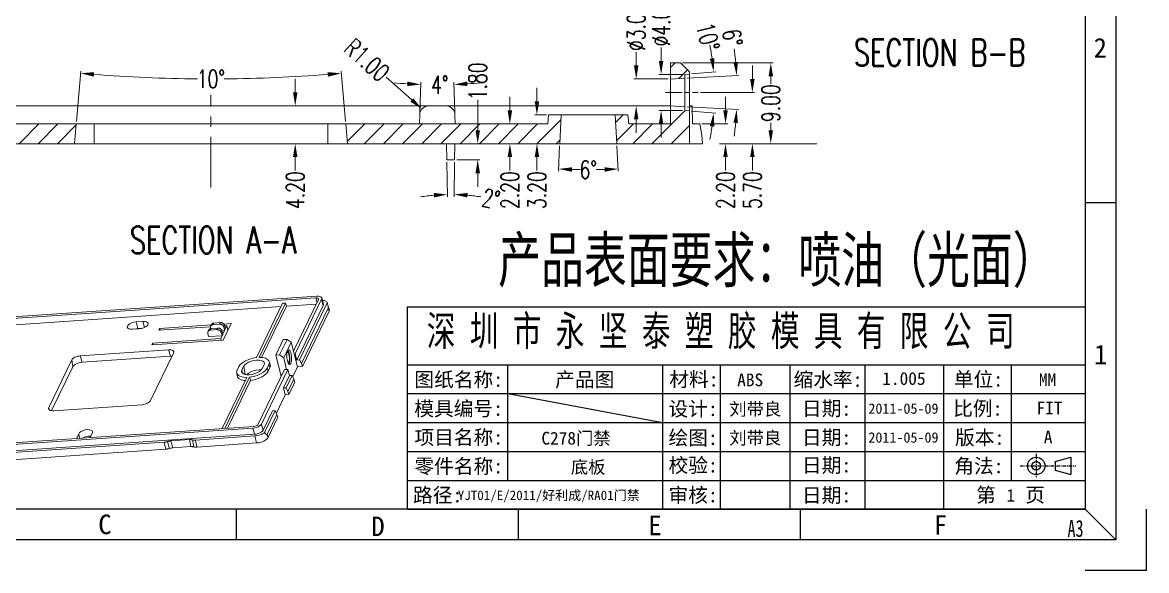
# Model space of a CAD drawing. Header units: millimetres. Extents: x 52832 to 53470, y -6025 to -5739.
# Drawn here: x 52909.4 to 53034.5, y -6025.5 to -5964.5 of the extents above; entities that cross this region are included whole.
import ezdxf
from ezdxf.enums import TextEntityAlignment as Align

# ---------------------------------------------------------------- set-up
doc = ezdxf.new("R2010")
doc.units = ezdxf.units.MM
doc.linetypes.add('CENTER', pattern=[0.6, 0.375, -0.075, 0.075, -0.075])
doc.layers.get('0').update_dxf_attribs({"linetype": 'CONTINUOUS'})
doc.layers.get('Defpoints').update_dxf_attribs({"linetype": 'CONTINUOUS'})
for name, color, linetype, lineweight in [('dim', 82, 'CONTINUOUS', 9), ('hatch', 4, 'CONTINUOUS', 9), ('moldbase', 7, 'CONTINUOUS', 20), ('part', 7, 'CONTINUOUS', 20)]:
    doc.layers.add(name, color=color, linetype=linetype, lineweight=lineweight)
doc.layers.add('dtext', color=4, linetype='CONTINUOUS')
doc.styles.get("Standard").update_dxf_attribs({"font": 'romans.shx', "width": 0.7})
doc.styles.add('仿宋', font='SIMFANG.TTF', dxfattribs={"width": 0.7})
doc.styles.add('宋体', font='SimSun.ttf', dxfattribs={"width": 0.7})
doc.dimstyles.new('03', dxfattribs={"dimscale": 0.5, "dimtxt": 4, "dimasz": 3, "dimexe": 0.5, "dimexo": 0.5, "dimgap": 0.09, "dimtad": 0, "dimzin": 0, "dimdsep": 46, "dimtxsty": 'Standard', "dimcen": 0, "dimclrd": 256, "dimclre": 256, "dimclrt": 6, "dimazin": 2, "dimtp": 0.01, "dimtm": 0.01, "dimtfac": 1, "dimtofl": 0, "dimtmove": 0, "dimatfit": 0, "dimfxl": 0, "dimtolj": 1, "dimtzin": 0, "dimlwd": -1, "dimlwe": -1, "dimarcsym": 0})

# ---------------------------------------------------------------- blocks, each defined once
blk = doc.blocks.new('*D864')
at = {"layer": 'Defpoints', "color": 0}
for p in [(52981.98, -5954.05), (52982.88, -5955.84)]:
    blk.add_point(p, dxfattribs=at)
at = {"layer": 'dim'}
blk.add_line((52983.55, -5957.18), (52984.22, -5958.52), dxfattribs=at)
blk.add_solid([(52983.78, -5957.07), (52983.33, -5957.29), (52982.88, -5955.84)], dxfattribs=at)
at = {"layer": 'dim', "color": 6, "insert": (52985.5, -5961.06), "char_height": 2, "attachment_point": 5, "rotation": 296.6048}
blk.add_mtext('\\A1;R2.00', dxfattribs=at)
blk = doc.blocks.new('*D869')
at = {"layer": 'Defpoints', "color": 0}
for p in [(52984.78, -5975.74), (52987.66, -5977.94), (52987.66, -5977.94)]:
    blk.add_point(p, dxfattribs=at)
at = {"layer": 'dim'}
for p, q in [((52987.66, -5974.24), (52987.66, -5972.74)), ((52985.03, -5975.74), (52987.91, -5975.74)), ((52987.66, -5979.44), (52987.66, -5980.94))]:
    blk.add_line(p, q, dxfattribs=at)
for points in [[(52987.41, -5974.24), (52987.91, -5974.24), (52987.66, -5975.74)], [(52987.41, -5979.44), (52987.91, -5979.44), (52987.66, -5977.94)]]:
    blk.add_solid(points, dxfattribs=at)
at = {"layer": 'dim', "color": 6, "insert": (52987.66, -5983.12), "char_height": 2, "attachment_point": 5, "rotation": 90}
blk.add_mtext('\\A1;2.20', dxfattribs=at)
blk = doc.blocks.new('*D870')
at = {"layer": 'Defpoints', "color": 0}
for p in [(52984.63, -5972.24), (52990.65, -5977.94), (52990.65, -5977.94)]:
    blk.add_point(p, dxfattribs=at)
at = {"layer": 'dim'}
for p, q in [((52990.65, -5970.74), (52990.65, -5969.24)), ((52984.88, -5972.24), (52990.9, -5972.24)), ((52990.65, -5979.44), (52990.65, -5980.94))]:
    blk.add_line(p, q, dxfattribs=at)
for points in [[(52990.4, -5970.74), (52990.9, -5970.74), (52990.65, -5972.24)], [(52990.4, -5979.44), (52990.9, -5979.44), (52990.65, -5977.94)]]:
    blk.add_solid(points, dxfattribs=at)
at = {"layer": 'dim', "color": 6, "insert": (52990.65, -5983.12), "char_height": 2, "attachment_point": 5, "rotation": 90}
blk.add_mtext('\\A1;5.70', dxfattribs=at)
blk = doc.blocks.new('*D871')
at = {"layer": 'Defpoints', "color": 0}
for p in [(52982.63, -5968.94), (52992.7, -5977.94), (52992.7, -5977.94)]:
    blk.add_point(p, dxfattribs=at)
at = {"layer": 'dim'}
for p, q in [((52982.88, -5968.94), (52992.95, -5968.94)), ((52992.7, -5970.44), (52992.7, -5971.27)), ((52992.7, -5976.44), (52992.7, -5975.62))]:
    blk.add_line(p, q, dxfattribs=at)
for points in [[(52992.45, -5970.44), (52992.95, -5970.44), (52992.7, -5968.94)], [(52992.45, -5976.44), (52992.95, -5976.44), (52992.7, -5977.94)]]:
    blk.add_solid(points, dxfattribs=at)
at = {"layer": 'dim', "color": 6, "insert": (52992.7, -5973.44), "char_height": 2, "attachment_point": 5, "rotation": 90}
blk.add_mtext('\\A1;9.00', dxfattribs=at)
blk = doc.blocks.new('*D872')
at = {"layer": 'Defpoints', "color": 0}
for p in [(52977.72, -5970.74), (52981.53, -5970.74), (52981.53, -5973.74)]:
    blk.add_point(p, dxfattribs=at)
at = {"layer": 'dim'}
for p, q in [((52977.72, -5969.24), (52977.72, -5967.74)), ((52981.28, -5970.74), (52977.47, -5970.74)), ((52981.28, -5973.74), (52977.47, -5973.74)), ((52977.72, -5975.24), (52977.72, -5976.74))]:
    blk.add_line(p, q, dxfattribs=at)
for points in [[(52977.47, -5969.24), (52977.97, -5969.24), (52977.72, -5970.74)], [(52977.47, -5975.24), (52977.97, -5975.24), (52977.72, -5973.74)]]:
    blk.add_solid(points, dxfattribs=at)
at = {"layer": 'dim', "color": 6, "insert": (52977.72, -5964.93), "char_height": 2, "attachment_point": 5, "rotation": 90}
blk.add_mtext('\\A1;%%c3.00', dxfattribs=at)
blk = doc.blocks.new('*D873')
at = {"layer": 'Defpoints', "color": 0}
for p in [(52980.49, -5970.24), (52983.13, -5970.24), (52983.13, -5974.24)]:
    blk.add_point(p, dxfattribs=at)
at = {"layer": 'dim'}
for p, q in [((52980.49, -5968.74), (52980.49, -5967.24)), ((52982.88, -5970.24), (52980.24, -5970.24)), ((52982.88, -5974.24), (52980.24, -5974.24)), ((52980.49, -5975.74), (52980.49, -5977.24))]:
    blk.add_line(p, q, dxfattribs=at)
for points in [[(52980.24, -5968.74), (52980.74, -5968.74), (52980.49, -5970.24)], [(52980.24, -5975.74), (52980.74, -5975.74), (52980.49, -5974.24)]]:
    blk.add_solid(points, dxfattribs=at)
at = {"layer": 'dim', "color": 6, "insert": (52980.49, -5964.43), "char_height": 2, "attachment_point": 5, "rotation": 90}
blk.add_mtext('\\A1;%%c4.00', dxfattribs=at)
blk = doc.blocks.new('*D874')
at = {"layer": 'Defpoints', "color": 0}
for p in [(52983.63, -5970.2), (52983.13, -5970.24), (52986.43, -5973), (52983.13, -5974.24), (52983.63, -5974.29)]:
    blk.add_point(p, dxfattribs=at)
at = {"layer": 'dim'}
for p, q in [((52983.88, -5970.18), (52986.59, -5969.94)), ((52983.88, -5974.31), (52986.59, -5974.55))]:
    blk.add_line(p, q, dxfattribs=at)
for start, end in [(8.2847, 11.5695), (348.4305, 351.7153)]:
    blk.add_arc((52960.27, -5972.24), 26.17, start, end, dxfattribs=at)
for points in [[(52986.42, -5968.44), (52985.92, -5968.5), (52986.34, -5969.96)], [(52985.92, -5975.99), (52986.42, -5976.04), (52986.34, -5974.52)]]:
    blk.add_solid(points, dxfattribs=at)
at = {"layer": 'dim', "color": 6, "insert": (52985.7, -5966.05), "char_height": 2, "attachment_point": 5, "rotation": 283.6946}
blk.add_mtext('\\A1;10°', dxfattribs=at)
blk = doc.blocks.new('*D875')
at = {"layer": 'Defpoints', "color": 0}
for p in [(52981.53, -5970.74), (52983.13, -5970.66), (52981.53, -5973.74), (52983.13, -5973.83), (52988.94, -5972.87)]:
    blk.add_point(p, dxfattribs=at)
at = {"layer": 'dim'}
for p, q in [((52983.38, -5970.65), (52989.15, -5970.34)), ((52983.38, -5973.84), (52989.15, -5974.14))]:
    blk.add_line(p, q, dxfattribs=at)
for start, end in [(5.3851, 7.7702), (352.2298, 354.6149)]:
    blk.add_arc((52952.91, -5972.24), 36.04, start, end, dxfattribs=at)
for points in [[(52989.04, -5968.84), (52988.54, -5968.88), (52988.9, -5970.36)], [(52988.54, -5975.61), (52989.04, -5975.64), (52988.9, -5974.13)]]:
    blk.add_solid(points, dxfattribs=at)
at = {"layer": 'dim', "color": 6, "insert": (52988.43, -5966.15), "char_height": 2, "attachment_point": 5, "rotation": 279.7279}
blk.add_mtext('\\A1;6°', dxfattribs=at)
blk = doc.blocks.new('*D876')
at = {"layer": 'Defpoints', "color": 0}
for p in [(52969.38, -5974.74), (52975.38, -5974.74), (52969.22, -5977.94), (52975.55, -5977.94), (52971.28, -5980.84)]:
    blk.add_point(p, dxfattribs=at)
at = {"layer": 'dim'}
for p, q in [((52969.2, -5978.19), (52969.06, -5981.01)), ((52975.57, -5978.19), (52975.71, -5981.01))]:
    blk.add_line(p, q, dxfattribs=at)
for start, end in [(268.3568, 269.2055), (270.7945, 271.6432)]:
    blk.add_arc((52972.38, -5917.5), 63.34, start, end, dxfattribs=at)
for points in [[(52970.56, -5981.07), (52970.58, -5980.57), (52969.07, -5980.76)], [(52974.19, -5980.57), (52974.21, -5981.07), (52975.7, -5980.76)]]:
    blk.add_solid(points, dxfattribs=at)
at = {"layer": 'dim', "color": 6, "insert": (52972.38, -5980.84), "char_height": 2, "attachment_point": 5}
blk.add_mtext('\\A1;6°', dxfattribs=at)
blk = doc.blocks.new('*D877')
at = {"layer": 'Defpoints', "color": 0}
for p in [(52963.66, -5975.74), (52963.66, -5977.94), (52963.66, -5977.94)]:
    blk.add_point(p, dxfattribs=at)
at = {"layer": 'dim'}
for p, q in [((52963.66, -5974.24), (52963.66, -5972.74)), ((52963.66, -5979.44), (52963.66, -5980.94))]:
    blk.add_line(p, q, dxfattribs=at)
for points in [[(52963.41, -5974.24), (52963.91, -5974.24), (52963.66, -5975.74)], [(52963.41, -5979.44), (52963.91, -5979.44), (52963.66, -5977.94)]]:
    blk.add_solid(points, dxfattribs=at)
at = {"layer": 'dim', "color": 6, "insert": (52963.66, -5983.12), "char_height": 2, "attachment_point": 5, "rotation": 90}
blk.add_mtext('\\A1;2.20', dxfattribs=at)
blk = doc.blocks.new('*D878')
at = {"layer": 'Defpoints', "color": 0}
for p in [(52967.97, -5974.74), (52966.67, -5977.94), (52966.67, -5977.94)]:
    blk.add_point(p, dxfattribs=at)
at = {"layer": 'dim'}
for p, q in [((52966.67, -5973.24), (52966.67, -5971.74)), ((52967.72, -5974.74), (52966.42, -5974.74)), ((52966.67, -5979.44), (52966.67, -5980.94))]:
    blk.add_line(p, q, dxfattribs=at)
for points in [[(52966.42, -5973.24), (52966.92, -5973.24), (52966.67, -5974.74)], [(52966.42, -5979.44), (52966.92, -5979.44), (52966.67, -5977.94)]]:
    blk.add_solid(points, dxfattribs=at)
at = {"layer": 'dim', "color": 6, "insert": (52966.67, -5983.12), "char_height": 2, "attachment_point": 5, "rotation": 90}
blk.add_mtext('\\A1;3.20', dxfattribs=at)
blk = doc.blocks.new('*D879')
at = {"layer": 'Defpoints', "color": 0}
for p in [(52940.25, -5973.74), (52939.77, -5977.94), (52939.77, -5977.94)]:
    blk.add_point(p, dxfattribs=at)
at = {"layer": 'dim'}
for p, q in [((52939.77, -5972.24), (52939.77, -5970.74)), ((52940, -5973.74), (52939.52, -5973.74)), ((52939.77, -5979.44), (52939.77, -5980.94))]:
    blk.add_line(p, q, dxfattribs=at)
for points in [[(52939.52, -5972.24), (52940.02, -5972.24), (52939.77, -5973.74)], [(52939.52, -5979.44), (52940.02, -5979.44), (52939.77, -5977.94)]]:
    blk.add_solid(points, dxfattribs=at)
at = {"layer": 'dim', "color": 6, "insert": (52939.77, -5983.12), "char_height": 2, "attachment_point": 5, "rotation": 90}
blk.add_mtext('\\A1;4.20', dxfattribs=at)
blk = doc.blocks.new('*D880')
at = {"layer": 'Defpoints', "color": 0}
for p in [(52959.9, -5977.94), (52960.08, -5977.94), (52957.51, -5979.74)]:
    blk.add_point(p, dxfattribs=at)
at = {"layer": 'dim'}
for p, q in [((52960.08, -5976.44), (52960.08, -5973.08)), ((52960.15, -5977.94), (52960.33, -5977.94)), ((52957.76, -5979.74), (52960.33, -5979.74)), ((52960.08, -5981.24), (52960.08, -5982.74))]:
    blk.add_line(p, q, dxfattribs=at)
for points in [[(52959.83, -5976.44), (52960.33, -5976.44), (52960.08, -5977.94)], [(52959.83, -5981.24), (52960.33, -5981.24), (52960.08, -5979.74)]]:
    blk.add_solid(points, dxfattribs=at)
at = {"layer": 'dim', "color": 6, "insert": (52960.08, -5971), "char_height": 2, "attachment_point": 5, "rotation": 90}
blk.add_mtext('\\A1;1.80', dxfattribs=at)
blk = doc.blocks.new('*D881')
at = {"layer": 'Defpoints', "color": 0}
for p in [(52956.61, -5977.94), (52957.55, -5977.94), (52956.64, -5979.74), (52957.51, -5979.74), (52956.95, -5983.6)]:
    blk.add_point(p, dxfattribs=at)
at = {"layer": 'dim'}
for p, q in [((52956.64, -5979.99), (52956.71, -5983.85)), ((52957.51, -5979.99), (52957.44, -5983.85))]:
    blk.add_line(p, q, dxfattribs=at)
for start, end in [(95.038, 99.0759), (80.9241, 84.962)]:
    blk.add_arc((52957.08, -6004.89), 21.29, start, end, dxfattribs=at)
for points in [[(52955.19, -5983.43), (52955.22, -5983.93), (52956.7, -5983.6)], [(52958.93, -5983.93), (52958.96, -5983.43), (52957.45, -5983.6)]]:
    blk.add_solid(points, dxfattribs=at)
at = {"layer": 'dim', "color": 6, "insert": (52961.56, -5984.08), "char_height": 2, "attachment_point": 5, "rotation": 347.8498}
blk.add_mtext('\\A1;2°', dxfattribs=at)
blk = doc.blocks.new('*D882')
at = {"layer": 'Defpoints', "color": 0}
for p in [(52953.87, -5974.08), (52954.62, -5974.74)]:
    blk.add_point(p, dxfattribs=at)
at = {"layer": 'dim'}
blk.add_line((52952.75, -5973.08), (52949.88, -5970.53), dxfattribs=at)
blk.add_solid([(52952.92, -5972.9), (52952.58, -5973.27), (52953.87, -5974.08)], dxfattribs=at)
at = {"layer": 'dim', "color": 6, "insert": (52947.75, -5968.64), "char_height": 2, "attachment_point": 5, "rotation": 318.3864}
blk.add_mtext('\\A1;R1.00', dxfattribs=at)
blk = doc.blocks.new('*D883')
at = {"layer": 'Defpoints', "color": 0}
for p in [(52954.97, -5971.39), (52953.62, -5974.71), (52957.55, -5974.71), (52953.58, -5975.74), (52957.58, -5975.74)]:
    blk.add_point(p, dxfattribs=at)
at = {"layer": 'dim'}
for p, q in [((52953.63, -5974.46), (52953.75, -5971.11)), ((52957.54, -5974.46), (52957.42, -5971.11))]:
    blk.add_line(p, q, dxfattribs=at)
for start, end in [(264.7517, 266.3758), (273.6242, 275.2483)]:
    blk.add_arc((52955.58, -5918.47), 52.92, start, end, dxfattribs=at)
for points in [[(52952.25, -5971.03), (52952.23, -5971.53), (52953.74, -5971.36)], [(52958.94, -5971.53), (52958.92, -5971.03), (52957.43, -5971.36)]]:
    blk.add_solid(points, dxfattribs=at)
at = {"layer": 'dim', "color": 6, "insert": (52955.86, -5971.39), "char_height": 2, "attachment_point": 5, "rotation": 0.2961}
blk.add_mtext('\\A1;4°', dxfattribs=at)
blk = doc.blocks.new('*D884')
at = {"layer": 'Defpoints', "color": 0}
for p in [(52925.54, -5970.67), (52915.38, -5975.74), (52945.38, -5975.74), (52915.19, -5977.94), (52945.58, -5977.94)]:
    blk.add_point(p, dxfattribs=at)
at = {"layer": 'dim'}
for p, q in [((52915.41, -5975.49), (52915.9, -5969.86)), ((52945.36, -5975.49), (52944.87, -5969.86))]:
    blk.add_line(p, q, dxfattribs=at)
for start, end in [(265.5163, 269.4911), (270.5089, 274.4837)]:
    blk.add_arc((52930.38, -5804.29), 166.45, start, end, dxfattribs=at)
for points in [[(52917.35, -5970.48), (52917.39, -5969.98), (52915.88, -5970.11)], [(52943.38, -5969.98), (52943.42, -5970.48), (52944.89, -5970.11)]]:
    blk.add_solid(points, dxfattribs=at)
at = {"layer": 'dim', "color": 6, "insert": (52930.38, -5970.74), "char_height": 2, "attachment_point": 5, "rotation": 0}
blk.add_mtext('\\A1;10°', dxfattribs=at)
blk = doc.blocks.new('sa3l')
for p, q in [((340.59, 69.98), (334.76, 69.98)), ((173.21, 5.83), (173.21, 11.66)), ((226.86, 11.66), (226.86, 5.83)), ((280.52, 11.66), (280.52, 5.83))]:
    blk.add_line(p, q)
at = {"color": 8}
for q in [(346.42, 11.66), (334.76, 0)]:
    blk.add_line((346.42, 0), q, dxfattribs=at)
for points in [[(5.83, 5.83), (5.83, 484.06), (340.59, 484.06), (340.59, 5.83)], [(11.66, 11.66), (11.66, 478.22), (334.76, 478.22), (334.76, 11.66)]]:
    blk.add_lwpolyline(points, close=True)
at = {"layer": 'moldbase'}
blk.add_line((334.76, 11.66), (340.59, 5.83), dxfattribs=at)
at = {"style": '宋体'}
for s, p in [('2', (337.62, 99.49)), ('1', (337.7, 41.12)), ('C', (148.18, 8.78)), ('D', (200.16, 8.41)), ('E', (252.88, 8.59)), ('F', (307.22, 8.67))]:
    blk.add_text(s, height=3.73, dxfattribs=at).set_placement(p, align=Align.MIDDLE)
at = {"layer": 'dtext', "style": '仿宋', "width": 0.7}
blk.add_text('A3', height=3.209, dxfattribs=at).set_placement((331.38, 6.41))

msp = doc.modelspace()

# ---------------------------------------------------------------- linework, layer by layer
at = {"color": 7}
for p, q in [((52952.256, -6018.637), (52952.256, -5996.122)), ((52952.256, -5996.122), (53027.699, -5996.122)), ((53027.699, -5996.122), (53027.699, -6018.637)), ((52952.256, -6002.555), (53027.699, -6002.555)), ((52963.448, -6015.421), (52963.448, -6002.555)), ((52980.663, -6002.555), (52980.663, -6018.637)), ((52987.096, -6018.637), (52987.096, -6002.555)), ((52994.866, -6018.637), (52994.866, -6002.555)), ((53003.195, -6018.637), (53003.195, -6002.555)), ((53011.975, -6018.637), (53011.975, -6002.555)), ((53019.481, -6015.421), (53019.481, -6002.555)), ((52952.256, -6005.771), (53027.699, -6005.771)), ((52952.256, -6008.988), (53027.699, -6008.988)), ((52952.256, -6012.204), (53027.699, -6012.204)), ((52952.256, -6015.421), (53027.699, -6015.421)), ((52952.256, -6018.637), (53027.699, -6018.637))]:
    msp.add_line(p, q, dxfattribs=at)
at = {"layer": 'dtext', "color": 3}
msp.add_line((52963.448, -6005.771), (52980.663, -6008.988), dxfattribs=at)
at = {"layer": 'dtext', "color": 1, "linetype": 'CENTER'}
for p, q in [((53022.238, -6012.462), (53022.238, -6015.164)), ((53020.448, -6013.813), (53026.66, -6013.813))]:
    msp.add_line(p, q, dxfattribs=at)
at = {"layer": 'dtext'}
for p, q in [((53024.367, -6013.33), (53026.103, -6012.848)), ((53024.367, -6013.33), (53024.367, -6014.295)), ((53026.103, -6012.848), (53026.103, -6014.778)), ((53024.367, -6014.295), (53026.103, -6014.778))]:
    msp.add_line(p, q, dxfattribs=at)
for radius in [0.965, 0.482]:
    msp.add_circle((53022.238, -6013.813), radius, dxfattribs=at)
at = {"layer": 'part', "color": 7, "linetype": 'Continuous'}
for p, q in [((52981.534, -5968.944), (52982.634, -5968.944)), ((52981.534, -5975.744), (52981.534, -5968.944)), ((52982.634, -5968.944), (52983.634, -5969.944)), ((52983.134, -5970.244), (52983.634, -5970.2)), ((52983.634, -5977.944), (52983.634, -5969.944)), ((52983.134, -5970.66), (52981.534, -5970.744)), ((52983.134, -5974.244), (52983.134, -5970.244)), ((52981.534, -5973.744), (52876.819, -5973.744)), ((52983.134, -5973.828), (52981.534, -5973.744)), ((52983.634, -5973.744), (52983.949, -5973.744)), ((52983.949, -5973.744), (52983.984, -5975.744)), ((52953.62, -5974.709), (52953.584, -5975.744)), ((52957.548, -5974.709), (52957.584, -5975.744)), ((52967.884, -5975.744), (52967.972, -5974.744)), ((52967.972, -5974.744), (52976.797, -5974.744)), ((52969.217, -5977.944), (52969.384, -5974.744)), ((52975.552, -5977.944), (52975.384, -5974.744)), ((52976.884, -5975.744), (52976.797, -5974.744)), ((52983.134, -5974.244), (52983.634, -5974.287)), ((52893.384, -5975.744), (52967.884, -5975.744)), ((52915.192, -5977.944), (52915.384, -5975.744)), ((52917.384, -5977.944), (52917.384, -5975.744)), ((52943.384, -5975.744), (52943.384, -5977.944)), ((52945.577, -5977.944), (52945.384, -5975.744)), ((52981.534, -5975.744), (52976.884, -5975.744)), ((52984.784, -5975.744), (52983.984, -5975.744)), ((52985.035, -5976.995), (52984.784, -5975.744)), ((52985.084, -5977.944), (52985.035, -5976.995)), ((52875.684, -5977.944), (52985.084, -5977.944)), ((52956.637, -5979.744), (52956.605, -5977.944)), ((52957.546, -5977.944), (52957.514, -5979.744)), ((52956.637, -5979.744), (52957.514, -5979.744))]:
    msp.add_line(p, q, dxfattribs=at)
at = {"layer": 'part', "color": 5, "linetype": 'Continuous'}
for p, q in [((52982.071, -5968.944), (52981.534, -5969.48)), ((52983.42, -5969.729), (52982.454, -5970.696)), ((52981.54, -5973.744), (52981.534, -5973.75)), ((52976.271, -5974.744), (52975.428, -5975.586)), ((52983.172, -5974.247), (52979.475, -5977.944)), ((52911.224, -5975.744), (52909.024, -5977.944)), ((52913.359, -5975.744), (52911.159, -5977.944)), ((52915.374, -5975.863), (52913.293, -5977.944)), ((52947.517, -5975.744), (52945.556, -5977.705)), ((52949.652, -5975.744), (52947.452, -5977.944)), ((52951.787, -5975.744), (52949.587, -5977.944)), ((52953.922, -5975.744), (52951.722, -5977.944)), ((52956.057, -5975.744), (52953.857, -5977.944)), ((52958.192, -5975.744), (52955.992, -5977.944)), ((52960.326, -5975.744), (52958.126, -5977.944)), ((52962.461, -5975.744), (52960.261, -5977.944)), ((52964.596, -5975.744), (52962.396, -5977.944)), ((52966.731, -5975.744), (52964.531, -5977.944)), ((52969.358, -5975.252), (52966.666, -5977.944)), ((52977.406, -5975.744), (52975.535, -5977.615)), ((52979.541, -5975.744), (52977.341, -5977.944)), ((52983.634, -5975.92), (52981.61, -5977.944)), ((52969.24, -5977.505), (52968.801, -5977.944))]:
    msp.add_line(p, q, dxfattribs=at)
at = {"layer": 'part', "color": 1, "linetype": 'CENTER', "ltscale": 15}
msp.add_line((52930.384, -5982.81), (52930.384, -5972.519), dxfattribs=at)
at = {"layer": 'part', "color": 1, "linetype": 'CENTER', "ltscale": 5}
msp.add_line((52980.969, -5972.244), (52984.631, -5972.244), dxfattribs=at)
at = {"layer": 'part', "color": 1, "linetype": 'CENTER', "ltscale": 100}
msp.add_line((52866.98, -5977.944), (52997.841, -5977.944), dxfattribs=at)
at = {"layer": 'part'}
for p, q in [((52942.065, -5995.106), (52903.066, -5997.774)), ((52942.156, -5994.917), (52903.157, -5997.584)), ((52942.065, -5995.106), (52942.192, -5995.626)), ((52942.724, -5995.121), (52942.911, -5995.805)), ((52938.19, -5996.077), (52907.053, -5998.206)), ((52938.366, -5995.712), (52935.443, -6001.763)), ((52938.678, -5995.691), (52935.755, -6001.742)), ((52936.032, -6001.757), (52938.796, -5996.035)), ((52938.366, -5995.712), (52938.678, -5995.691)), ((52938.796, -5996.035), (52938.678, -5995.691)), ((52942.103, -5995.809), (52938.796, -5996.035)), ((52939.574, -6001.046), (52942.354, -5995.29)), ((52939.77, -6001.343), (52942.706, -5995.266)), ((52939.957, -6002.029), (52942.892, -5995.952)), ((52943.329, -5995.654), (52940.259, -6002.008)), ((52940.462, -6002.431), (52943.436, -5996.27)), ((52942.706, -5995.266), (52942.892, -5995.952)), ((52943.329, -5995.654), (52943.326, -5995.645)), ((52943.329, -5995.654), (52943.561, -5996.389)), ((52943.539, -5996.597), (52943.437, -5996.27)), ((52922.053, -5997.791), (52922.808, -5997.739)), ((52922.808, -5997.739), (52923.001, -5998.395)), ((52940.563, -6002.756), (52943.539, -5996.597)), ((52922.415, -5998.553), (52921.659, -5998.605)), ((52922.053, -5997.791), (52922.262, -5998.507)), ((52922.262, -5998.507), (52922.819, -5998.469)), ((52924.601, -5998.719), (52930.33, -5998.327)), ((52924.699, -5998.515), (52924.601, -5998.719)), ((52924.699, -5998.515), (52930.416, -5998.124)), ((52924.699, -5998.515), (52924.741, -5998.709)), ((52930.144, -5998.688), (52930.056, -5998.87)), ((52930.329, -5998.451), (52930.346, -5998.536)), ((52930.416, -5998.522), (52930.331, -5998.697)), ((52931.06, -5998.647), (52930.331, -5998.697)), ((52930.439, -5998.078), (52930.351, -5998.259)), ((52930.416, -5998.522), (52931.144, -5998.472)), ((52930.711, -5997.911), (52930.626, -5998.087)), ((52931.355, -5998.037), (52930.626, -5998.087)), ((52930.711, -5997.911), (52931.439, -5997.862)), ((52931.06, -5998.647), (52931.144, -5998.472)), ((52931.355, -5998.037), (52931.439, -5997.862)), ((52931.47, -5999.627), (52932.159, -5998.202)), ((52931.518, -5998.96), (52931.609, -5998.771)), ((52931.518, -5998.96), (52931.618, -5999.322)), ((52931.593, -5998.733), (52931.913, -5998.711)), ((52931.609, -5998.771), (52931.716, -5999.118)), ((52932.635, -5997.973), (52931.75, -5999.805)), ((52931.813, -5998.349), (52931.904, -5998.16)), ((52931.813, -5998.349), (52931.913, -5998.711)), ((52931.829, -5998.028), (52932.635, -5997.973)), ((52931.904, -5998.16), (52932.011, -5998.507)), ((52931.922, -5998.218), (52932.159, -5998.202)), ((52932.273, -5998.723), (52932.159, -5998.202)), ((52931.75, -5999.805), (52923.814, -6000.347)), ((52923.912, -6000.144), (52923.814, -6000.347)), ((52931.47, -5999.627), (52923.912, -6000.144)), ((52923.912, -6000.144), (52923.953, -6000.338)), ((52930.034, -5999.061), (52930.106, -5999.425)), ((52930.106, -5999.425), (52931.618, -5999.322)), ((52931.47, -5999.627), (52931.518, -5999.821)), ((52938.441, -5999.757), (52937.605, -6001.488)), ((52938.857, -5999.729), (52938.021, -6001.459)), ((52938.441, -5999.757), (52938.857, -5999.729)), ((52938.486, -6001.777), (52939.322, -6000.046)), ((52939.322, -6000.046), (52938.857, -5999.729)), ((52940.016, -6002.793), (52939.322, -6000.046)), ((52915.846, -6001.562), (52925.672, -6000.89)), ((52926.231, -6001.245), (52923.674, -6006.538)), ((52925.672, -6000.89), (52925.881, -6001.606)), ((52937.605, -6001.488), (52938.021, -6001.459)), ((52937.605, -6001.488), (52938.195, -6003.822)), ((52938.021, -6001.459), (52938.486, -6001.777)), ((52938.926, -6001), (52938.876, -6001.145)), ((52938.962, -6000.97), (52938.952, -6000.963)), ((52939.037, -6001.091), (52938.962, -6000.97)), ((52939.651, -6001.351), (52939.77, -6001.343)), ((52939.77, -6001.343), (52939.957, -6002.029)), ((52912.337, -6007.313), (52914.894, -6002.02)), ((52914.894, -6002.02), (52915.012, -6002.781)), ((52916.056, -6002.278), (52915.846, -6001.562)), ((52916.056, -6002.278), (52925.881, -6001.606)), ((52933.5, -6002.761), (52933.303, -6003.168)), ((52934.033, -6002.724), (52933.837, -6003.132)), ((52934.033, -6002.724), (52934.21, -6003.632)), ((52936.104, -6002.976), (52936.301, -6002.569)), ((52936.638, -6002.94), (52936.835, -6002.533)), ((52936.835, -6002.533), (52936.954, -6002.874)), ((52936.988, -6002.512), (52936.867, -6002.178)), ((52938.486, -6001.777), (52938.815, -6003.081)), ((52938.93, -6002.214), (52938.994, -6002.371)), ((52938.994, -6002.371), (52939.068, -6002.475)), ((52939.051, -6002.451), (52939.088, -6002.401)), ((52940.259, -6002.008), (52939.957, -6002.029)), ((52940.563, -6002.756), (52940.016, -6002.793)), ((52940.462, -6002.431), (52940.259, -6002.008)), ((52940.563, -6002.756), (52940.462, -6002.431)), ((52912.655, -6007.661), (52915.012, -6002.781)), ((52931.632, -6009.652), (52934.382, -6003.959)), ((52931.944, -6009.631), (52934.694, -6003.938)), ((52933.304, -6003.8), (52933.252, -6003.449)), ((52933.837, -6003.132), (52933.906, -6003.489)), ((52935.648, -6009.174), (52938.583, -6003.097)), ((52935.999, -6009.15), (52938.934, -6003.073)), ((52936.638, -6002.94), (52936.758, -6003.281)), ((52936.758, -6003.281), (52936.954, -6002.874)), ((52938.195, -6003.822), (52938.234, -6003.82)), ((52938.46, -6005.128), (52939.121, -6003.759)), ((52938.583, -6003.097), (52938.934, -6003.073)), ((52939.423, -6003.738), (52938.762, -6005.107)), ((52939.121, -6003.759), (52938.934, -6003.073)), ((52939.121, -6003.759), (52939.423, -6003.738)), ((52939.423, -6003.738), (52939.627, -6004.162)), ((52940.016, -6002.793), (52939.491, -6003.879)), ((52934.806, -6004.295), (52932.238, -6009.611)), ((52938.46, -6005.128), (52938.762, -6005.107)), ((52938.46, -6005.128), (52938.658, -6005.898)), ((52938.762, -6005.107), (52938.961, -6005.539)), ((52938.961, -6005.539), (52939.627, -6004.162)), ((52939.059, -6005.87), (52939.728, -6004.486)), ((52939.627, -6004.162), (52939.728, -6004.486)), ((52937.669, -6007.945), (52938.658, -6005.898)), ((52938.658, -6005.898), (52939.059, -6005.87)), ((52938.961, -6005.539), (52939.059, -6005.87)), ((52912.373, -6007.546), (52912.337, -6007.313)), ((52922.721, -6006.997), (52912.896, -6007.669)), ((52936.186, -6009.836), (52937.226, -6007.683)), ((52937.528, -6007.663), (52936.354, -6010.093)), ((52937.528, -6007.663), (52937.226, -6007.683)), ((52937.735, -6008.077), (52937.528, -6007.663)), ((52936.651, -6010.321), (52937.735, -6008.077)), ((52936.752, -6010.645), (52937.84, -6008.395)), ((52937.84, -6008.395), (52937.735, -6008.077)), ((52896.064, -6012.268), (52935.063, -6009.601)), ((52896.156, -6012.078), (52935.155, -6009.411)), ((52915.48, -6010.642), (52915.676, -6010.234)), ((52915.676, -6010.234), (52915.755, -6010.738)), ((52917.188, -6010.131), (52916.991, -6010.538)), ((52935.063, -6009.601), (52935.233, -6010.295)), ((52935.999, -6009.15), (52936.186, -6009.836)), ((52895.984, -6013.173), (52925.178, -6011.176)), ((52896.234, -6012.962), (52935.233, -6010.295)), ((52915.458, -6010.758), (52915.48, -6010.642)), ((52915.48, -6010.642), (52915.497, -6010.756)), ((52916.991, -6010.538), (52916.898, -6010.66)), ((52917.013, -6010.494), (52916.955, -6010.488)), ((52925.928, -6011.034), (52927.998, -6010.892)), ((52928.657, -6010.938), (52935.29, -6010.484)), ((52928.825, -6011.718), (52935.469, -6011.263)), ((52935.469, -6011.263), (52935.29, -6010.485)), ((52936.752, -6010.645), (52936.651, -6010.321)), ((52896.164, -6013.951), (52925.369, -6011.954)), ((52926.15, -6011.802), (52928.142, -6011.666))]:
    msp.add_line(p, q, dxfattribs=at)
for points in [[(52942.365, -5995.218), (52942.339, -5995.172), (52942.275, -5995.131), (52942.181, -5995.109), (52942.065, -5995.106)], [(52942.724, -5995.121), (52942.703, -5995.073), (52942.625, -5994.998), (52942.502, -5994.945), (52942.342, -5994.918), (52942.156, -5994.917)], [(52942.354, -5995.29), (52942.366, -5995.227), (52942.365, -5995.218)], [(52942.706, -5995.266), (52942.73, -5995.165), (52942.724, -5995.121)], [(52943.326, -5995.645), (52943.299, -5995.588), (52943.247, -5995.529), (52943.176, -5995.479), (52943.086, -5995.439), (52942.979, -5995.408), (52942.857, -5995.389), (52942.797, -5995.386)], [(52942.892, -5995.952), (52942.917, -5995.849), (52942.911, -5995.805)], [(52943.539, -5996.597), (52943.572, -5996.457), (52943.561, -5996.389)], [(52922.808, -5997.739), (52923.032, -5997.743), (52923.215, -5997.786), (52923.339, -5997.865), (52923.382, -5997.934)], [(52921.077, -5998.377), (52921.1, -5998.25), (52921.198, -5998.121), (52921.36, -5998), (52921.571, -5997.899), (52921.809, -5997.827), (52922.053, -5997.791)], [(52921.659, -5998.605), (52921.435, -5998.601), (52921.253, -5998.558), (52921.129, -5998.479), (52921.077, -5998.377)], [(52921.835, -5998.593), (52922.021, -5998.541), (52922.262, -5998.507)], [(52923.382, -5997.934), (52923.391, -5997.971), (52923.368, -5998.095), (52923.27, -5998.223), (52923.108, -5998.344), (52922.897, -5998.445), (52922.658, -5998.517), (52922.415, -5998.553)], [(52926.245, -6001.085), (52926.213, -6001.028), (52926.148, -6000.972), (52926.058, -6000.93), (52925.946, -6000.901), (52925.815, -6000.887), (52925.672, -6000.89)], [(52926.231, -6001.245), (52926.254, -6001.167), (52926.248, -6001.093), (52926.245, -6001.085)], [(52938.876, -6001.145), (52938.845, -6001.336), (52938.835, -6001.556), (52938.847, -6001.789), (52938.879, -6002.012), (52938.93, -6002.214)], [(52938.896, -6001.086), (52938.959, -6001.134), (52939.02, -6001.239), (52939.07, -6001.392), (52939.105, -6001.576), (52939.121, -6001.773), (52939.117, -6001.965), (52939.093, -6002.132), (52939.052, -6002.258)], [(52939.04, -6000.887), (52938.99, -6000.911), (52938.926, -6001)], [(52939.174, -6001.96), (52939.172, -6001.723), (52939.147, -6001.485), (52939.1, -6001.267), (52939.037, -6001.091)], [(52939.28, -6002.403), (52939.33, -6002.258), (52939.361, -6002.066), (52939.371, -6001.847), (52939.36, -6001.614), (52939.327, -6001.39), (52939.277, -6001.189), (52939.213, -6001.032), (52939.139, -6000.927), (52939.063, -6000.886), (52939.04, -6000.887)], [(52915.846, -6001.562), (52915.695, -6001.579), (52915.542, -6001.612), (52915.393, -6001.659), (52915.254, -6001.717), (52915.13, -6001.786), (52915.027, -6001.861), (52914.947, -6001.94), (52914.894, -6002.02)], [(52915.012, -6002.781), (52915.07, -6002.693), (52915.157, -6002.606), (52915.271, -6002.523), (52915.407, -6002.449), (52915.559, -6002.384), (52915.723, -6002.333), (52915.89, -6002.297), (52916.056, -6002.278)], [(52925.881, -6001.606), (52926.039, -6001.603), (52926.057, -6001.605)], [(52935.443, -6001.763), (52935.02, -6001.838), (52934.606, -6001.962), (52934.226, -6002.126), (52933.903, -6002.323), (52933.656, -6002.539), (52933.5, -6002.761)], [(52934.033, -6002.724), (52934.148, -6002.564), (52934.334, -6002.408), (52934.573, -6002.27), (52934.857, -6002.156), (52935.158, -6002.077), (52935.462, -6002.036), (52935.746, -6002.037), (52935.989, -6002.079), (52936.178, -6002.161), (52936.296, -6002.274), (52936.326, -6002.338)], [(52936.867, -6002.178), (52936.842, -6002.122), (52936.692, -6001.958), (52936.451, -6001.835), (52936.132, -6001.762), (52935.755, -6001.742)], [(52936.326, -6002.338), (52936.338, -6002.414), (52936.301, -6002.569)], [(52936.835, -6002.533), (52936.89, -6002.317), (52936.867, -6002.178)], [(52936.954, -6002.874), (52937.011, -6002.657), (52936.988, -6002.512)], [(52939.052, -6002.258), (52938.997, -6002.331), (52938.98, -6002.337)], [(52939.068, -6002.475), (52939.143, -6002.517), (52939.151, -6002.517)], [(52939.088, -6002.401), (52939.13, -6002.284), (52939.159, -6002.134), (52939.174, -6001.96)], [(52939.151, -6002.517), (52939.217, -6002.492), (52939.28, -6002.403)], [(52933.303, -6003.168), (52933.247, -6003.383), (52933.252, -6003.449)], [(52933.252, -6003.449), (52933.296, -6003.579), (52933.445, -6003.743), (52933.687, -6003.865), (52934.005, -6003.939), (52934.382, -6003.959)], [(52933.304, -6003.8), (52933.347, -6003.928), (52933.495, -6004.095), (52933.734, -6004.22), (52934.052, -6004.297), (52934.214, -6004.307)], [(52933.837, -6003.132), (52933.799, -6003.287), (52933.804, -6003.333)], [(52933.804, -6003.333), (52933.841, -6003.427), (52933.96, -6003.54), (52934.149, -6003.622), (52934.391, -6003.664), (52934.675, -6003.665), (52934.98, -6003.624), (52935.281, -6003.544), (52935.564, -6003.431), (52935.804, -6003.293), (52935.989, -6003.137), (52936.104, -6002.976)], [(52936.015, -6003.101), (52935.756, -6003.101), (52935.435, -6003.144), (52935.117, -6003.228), (52934.817, -6003.348), (52934.564, -6003.494), (52934.369, -6003.658), (52934.367, -6003.66)], [(52934.694, -6003.938), (52935.117, -6003.863), (52935.531, -6003.739), (52935.911, -6003.574), (52936.235, -6003.378), (52936.482, -6003.162), (52936.638, -6002.94)], [(52934.806, -6004.295), (52935.233, -6004.216), (52935.648, -6004.089), (52936.03, -6003.921), (52936.353, -6003.723), (52936.601, -6003.505), (52936.758, -6003.281)], [(52912.337, -6007.313), (52912.313, -6007.392), (52912.314, -6007.441)], [(52912.314, -6007.441), (52912.319, -6007.465), (52912.355, -6007.531), (52912.419, -6007.586), (52912.509, -6007.629), (52912.622, -6007.658), (52912.752, -6007.671), (52912.896, -6007.669)], [(52922.721, -6006.997), (52922.873, -6006.979), (52923.026, -6006.946), (52923.174, -6006.899), (52923.313, -6006.841), (52923.437, -6006.773), (52923.541, -6006.698), (52923.621, -6006.618), (52923.674, -6006.538)], [(52915.676, -6010.234), (52915.774, -6010.106), (52915.936, -6009.985), (52916.147, -6009.884), (52916.386, -6009.812), (52916.629, -6009.776), (52916.853, -6009.78), (52917.035, -6009.823), (52917.159, -6009.902), (52917.203, -6009.971)], [(52917.203, -6009.971), (52917.212, -6010.008), (52917.188, -6010.131)], [(52935.063, -6009.601), (52935.262, -6009.574), (52935.46, -6009.522), (52935.645, -6009.448), (52935.803, -6009.357), (52935.924, -6009.255), (52935.999, -6009.15)], [(52935.155, -6009.411), (52935.281, -6009.393), (52935.404, -6009.355), (52935.513, -6009.303), (52935.597, -6009.24), (52935.648, -6009.174)], [(52935.233, -6010.295), (52935.436, -6010.267), (52935.638, -6010.214), (52935.825, -6010.139), (52935.986, -6010.046), (52936.109, -6009.943), (52936.186, -6009.836)], [(52935.29, -6010.484), (52935.437, -6010.469), (52935.587, -6010.442), (52935.735, -6010.404), (52935.88, -6010.357), (52936.017, -6010.301), (52936.143, -6010.237), (52936.256, -6010.167), (52936.354, -6010.093)], [(52916.955, -6010.488), (52916.717, -6010.505), (52916.475, -6010.556), (52916.243, -6010.638), (52916.099, -6010.715)], [(52935.469, -6011.263), (52935.742, -6011.227), (52936.014, -6011.155), (52936.267, -6011.054), (52936.483, -6010.929), (52936.649, -6010.79), (52936.752, -6010.645)]]:
    msp.add_lwpolyline(points, dxfattribs=at)
at = {"layer": 'part', "color": 7, "linetype": 'Continuous'}
for centre, start, end in [((52954.62, -5974.744), 90, 178), ((52956.549, -5974.744), 2, 90)]:
    msp.add_arc(centre, 1, start, end, dxfattribs=at)
at = {"layer": 'part'}
for points in [[(52943.436, -5996.27), (52943.447, -5996.222), (52943.446, -5996.151), (52943.435, -5996.069), (52943.417, -5995.977), (52943.393, -5995.877), (52943.363, -5995.77), (52943.329, -5995.654)], [(52930.056, -5998.87), (52930.03, -5998.955), (52930.034, -5999.061)], [(52930.221, -5998.721), (52930.128, -5998.776), (52930.063, -5998.856), (52930.056, -5998.87)], [(52930.144, -5998.688), (52930.15, -5998.676), (52930.214, -5998.599), (52930.306, -5998.546), (52930.416, -5998.522)], [(52930.331, -5998.697), (52930.221, -5998.721)], [(52930.351, -5998.259), (52930.325, -5998.344), (52930.329, -5998.451)], [(52930.516, -5998.111), (52930.423, -5998.166), (52930.358, -5998.246), (52930.351, -5998.259)], [(52930.439, -5998.078), (52930.445, -5998.065), (52930.509, -5997.988), (52930.601, -5997.935), (52930.711, -5997.911)], [(52930.626, -5998.087), (52930.516, -5998.111)], [(52931.518, -5998.96), (52931.493, -5998.894), (52931.454, -5998.832), (52931.405, -5998.776), (52931.346, -5998.728), (52931.279, -5998.69), (52931.207, -5998.663), (52931.134, -5998.649), (52931.06, -5998.647)], [(52931.144, -5998.472), (52931.218, -5998.474), (52931.293, -5998.487), (52931.365, -5998.512), (52931.432, -5998.549), (52931.492, -5998.595), (52931.543, -5998.648), (52931.583, -5998.708), (52931.609, -5998.771)], [(52931.813, -5998.349), (52931.788, -5998.283), (52931.749, -5998.221), (52931.7, -5998.165), (52931.641, -5998.117), (52931.574, -5998.079), (52931.502, -5998.053), (52931.429, -5998.038), (52931.355, -5998.037)], [(52931.439, -5997.862), (52931.513, -5997.863), (52931.588, -5997.876), (52931.66, -5997.902), (52931.727, -5997.938), (52931.787, -5997.984), (52931.838, -5998.037), (52931.878, -5998.097), (52931.904, -5998.16)], [(52934.806, -6004.295), (52934.769, -6004.175), (52934.731, -6004.056), (52934.694, -6003.938)], [(52936.354, -6010.093), (52936.41, -6010.165), (52936.462, -6010.226), (52936.51, -6010.277), (52936.554, -6010.315), (52936.593, -6010.338), (52936.628, -6010.341), (52936.651, -6010.321)], [(52925.178, -6011.176), (52925.302, -6011.162), (52925.428, -6011.139), (52925.553, -6011.105)], [(52925.369, -6011.954), (52925.321, -6011.759), (52925.273, -6011.564), (52925.225, -6011.37), (52925.178, -6011.176)], [(52925.553, -6011.105), (52925.677, -6011.072), (52925.804, -6011.047), (52925.928, -6011.034)], [(52925.553, -6011.105), (52925.621, -6011.362), (52925.69, -6011.62), (52925.759, -6011.878)], [(52925.928, -6011.034), (52926.002, -6011.29), (52926.076, -6011.546), (52926.15, -6011.802)], [(52927.998, -6010.892), (52928.116, -6010.889), (52928.229, -6010.897), (52928.328, -6010.915)], [(52928.142, -6011.666), (52928.094, -6011.408), (52928.046, -6011.15), (52927.998, -6010.892)], [(52928.484, -6011.692), (52928.432, -6011.433), (52928.38, -6011.174), (52928.328, -6010.915)], [(52928.328, -6010.915), (52928.428, -6010.933), (52928.538, -6010.941), (52928.657, -6010.938)], [(52928.657, -6010.938), (52928.699, -6011.133), (52928.741, -6011.327), (52928.783, -6011.522), (52928.825, -6011.718)], [(52925.759, -6011.878), (52925.629, -6011.914), (52925.498, -6011.94), (52925.369, -6011.954)], [(52926.15, -6011.802), (52926.021, -6011.817), (52925.888, -6011.842), (52925.759, -6011.878)], [(52928.484, -6011.692), (52928.382, -6011.672), (52928.266, -6011.663), (52928.142, -6011.666)], [(52928.825, -6011.718), (52928.702, -6011.721), (52928.587, -6011.712), (52928.484, -6011.692)]]:
    msp.add_spline(points, degree=3, dxfattribs=at)

# ---------------------------------------------------------------- block references
at = {"xscale": 0.5848199999961071, "yscale": 0.5848200000002544, "zscale": 0.58482}
msp.add_blockref('sa3l', (52831.926, -6025.459), dxfattribs=at)

# ---------------------------------------------------------------- texts
at = {"layer": 'dim', "insert": (52962.35, -5988.366), "char_height": 5, "width": 89.16789, "attachment_point": 1, "style": '仿宋'}
msp.add_mtext('{\\C1;产品表面要求：喷油（光面）}', dxfattribs=at)
at = {"layer": 'dtext', "style": '仿宋'}
for s, p in [('图纸名称:', (52953.032, -6005.003)), ('产品图', (52968.702, -6005.003)), ('材料:', (52981.403, -6004.977)), ('缩水率:', (52995.226, -6005.003)), ('单位:', (53013.074, -6004.977)), ('模具编号:', (52953.019, -6008.237)), ('设计:', (52981.316, -6008.263)), ('日期:', (52996.166, -6008.228)), ('比例:', (53013.004, -6008.22)), ('项目名称:', (52953.032, -6011.436)), ('绘图:', (52981.316, -6011.48)), ('日期:', (52996.166, -6011.445)), ('版本:', (53013.211, -6011.454)), ('校验:', (52981.316, -6014.546)), ('日期:', (52996.166, -6014.538)), ('零件名称:', (52953.032, -6014.653)), ('角法:', (53013.121, -6014.627)), ('路径:', (52952.883, -6017.869)), ('审核:', (52981.316, -6017.869)), ('日期:', (52996.166, -6017.878)), (' 第   页', (53014.463, -6017.843))]:
    msp.add_text(s, height=1.6089, dxfattribs=at).set_placement(p)
at = {"layer": 'dtext', "color": 3, "style": '宋体'}
for s, height, p in [('ABS', 1.4158, (52988.961, -6004.943)), ('1.005', 1.4158, (53005.113, -6004.797)), ('MM', 1.4158, (53022.542, -6004.922)), ('刘带良', 1.4158, (52988.08, -6008.194)), ('2011-05-09', 1.1468, (53003.563, -6008.004)), ('FIT', 1.4158, (53022.273, -6008.064)), ('C278门禁', 1.4158, (52967.167, -6011.436)), ('刘带良', 1.4158, (52988.08, -6011.41)), ('2011-05-09', 1.1468, (53003.563, -6011.22)), ('A', 1.416, (53023.086, -6011.313)), ('底板', 1.4158, (52970.441, -6014.653)), ('YJT01/E/2011/好利成/RA01门禁 ', 1.06187, (52957.862, -6017.619)), ('1', 1.416, (53018.928, -6017.81))]:
    msp.add_text(s, height=height, dxfattribs=at).set_placement(p)
at = {"layer": 'dtext', "color": 135, "insert": (52954.409, -5997.095), "char_height": 3.34517, "width": 123.12092, "attachment_point": 1, "style": '宋体'}
msp.add_mtext('{\\C0;深 圳 市 永 坚 泰 塑 胶 模 具 有 限 公 司}', dxfattribs=at)
at = {"layer": 'hatch', "width": 0.7}
for s, p in [('SECTION B-B', (53011.492, -5967.794)), ('SECTION A-A', (52930.63, -5988.679))]:
    msp.add_text(s, height=3, dxfattribs=at).set_placement(p, align=Align.MIDDLE)

# ---------------------------------------------------------------- dimensions: what is measured, and where the dimension line sits
at = {"layer": 'dim'}
dim = msp.add_radius_dim(center=(52981.984, -5954.048), mpoint=(52982.88, -5955.837), dimstyle='03', dxfattribs=at)
dim.commit()
dim.dimension.update_dxf_attribs({"geometry": '*D864', "text_midpoint": (52985.498, -5961.063)})
for base, p1, p2, picture, middle in [((52977.719, -5970.744), (52981.534, -5973.744), (52981.534, -5970.744), '*D872', (52977.719, -5964.932)), ((52980.493, -5970.244), (52983.134, -5974.244), (52983.134, -5970.244), '*D873', (52980.493, -5964.432))]:
    dim = msp.add_linear_dim(base=base, p1=p1, p2=p2, angle=90, text='%%c<>', dimstyle='03', dxfattribs=at)
    dim.commit()
    dim.dimension.update_dxf_attribs({"geometry": picture, "text_midpoint": middle})
for base, line1, line2, picture, middle in [((52986.4312, -5973.0048), ((52983.1343, -5970.2437), (52983.6343, -5970.2)), ((52983.1343, -5974.2437), (52983.6343, -5974.2875)), '*D874', (52985.6983, -5966.0485)), ((52988.9435, -5972.8727), ((52983.1343, -5970.6599), (52981.5343, -5970.7437)), ((52983.1343, -5973.8276), (52981.5343, -5973.7437)), '*D875', (52988.4308, -5966.1547)), ((52954.9686, -5971.3853), ((52953.6204, -5974.7088), (52953.5843, -5975.7437)), ((52957.5482, -5974.7088), (52957.5843, -5975.7437)), '*D883', (52955.8577, -5971.3881)), ((52956.9517, -5983.6008), ((52956.6367, -5979.7437), (52956.6052, -5977.9437)), ((52957.5459, -5977.9437), (52957.5145, -5979.7437)), '*D881', (52961.5562, -5984.0773))]:
    dim = msp.add_angular_dim_2l(base=base, line1=line1, line2=line2, dimstyle='03', dxfattribs=at)
    dim.commit()
    dim.dimension.update_dxf_attribs({"geometry": picture, "text_midpoint": middle, "dimtype": 162})
dim = msp.add_radius_dim(center=(52954.62, -5974.744), mpoint=(52953.872, -5974.08), dimstyle='03', dxfattribs=at)
dim.commit()
dim.dimension.update_dxf_attribs({"geometry": '*D882', "text_midpoint": (52947.752, -5968.643), "dimtype": 164})
dim = msp.add_linear_dim(base=(52960.079, -5977.944), p1=(52957.514, -5979.744), p2=(52959.896, -5977.944), angle=90, dimstyle='03', dxfattribs=at)
dim.commit()
dim.dimension.update_dxf_attribs({"geometry": '*D880', "text_midpoint": (52960.079, -5970.997), "dimtype": 160})
for base, p1, p2, picture, middle in [((52992.704, -5977.944), (52982.634, -5968.944), (52992.704, -5977.944), '*D871', (52992.704, -5973.444)), ((52990.652, -5977.944), (52984.631, -5972.244), (52990.652, -5977.944), '*D870', (52990.652, -5983.122)), ((52939.768, -5977.944), (52940.253, -5973.744), (52939.768, -5977.944), '*D879', (52939.768, -5983.122)), ((52966.666, -5977.944), (52967.972, -5974.744), (52966.666, -5977.944), '*D878', (52966.666, -5983.122)), ((52963.663, -5977.944), (52963.663, -5975.744), (52963.663, -5977.944), '*D877', (52963.663, -5983.122)), ((52987.658, -5977.944), (52984.784, -5975.744), (52987.658, -5977.944), '*D869', (52987.658, -5983.122))]:
    dim = msp.add_linear_dim(base=base, p1=p1, p2=p2, angle=90, dimstyle='03', dxfattribs=at)
    dim.commit()
    dim.dimension.update_dxf_attribs({"geometry": picture, "text_midpoint": middle})
for base, line1, line2, picture, middle in [((52925.543, -5970.673), ((52915.192, -5977.944), (52915.384, -5975.744)), ((52945.577, -5977.944), (52945.384, -5975.744)), '*D884', (52930.384, -5970.743)), ((52971.2788, -5980.8353), ((52969.2166, -5977.9437), (52969.3843, -5974.7437)), ((52975.552, -5977.9437), (52975.3843, -5974.7437)), '*D876', (52972.3843, -5980.8449))]:
    dim = msp.add_angular_dim_2l(base=base, line1=line1, line2=line2, dimstyle='03', dxfattribs=at)
    dim.commit()
    dim.dimension.update_dxf_attribs({"geometry": picture, "text_midpoint": middle})

doc.saveas('drawing.dxf')
